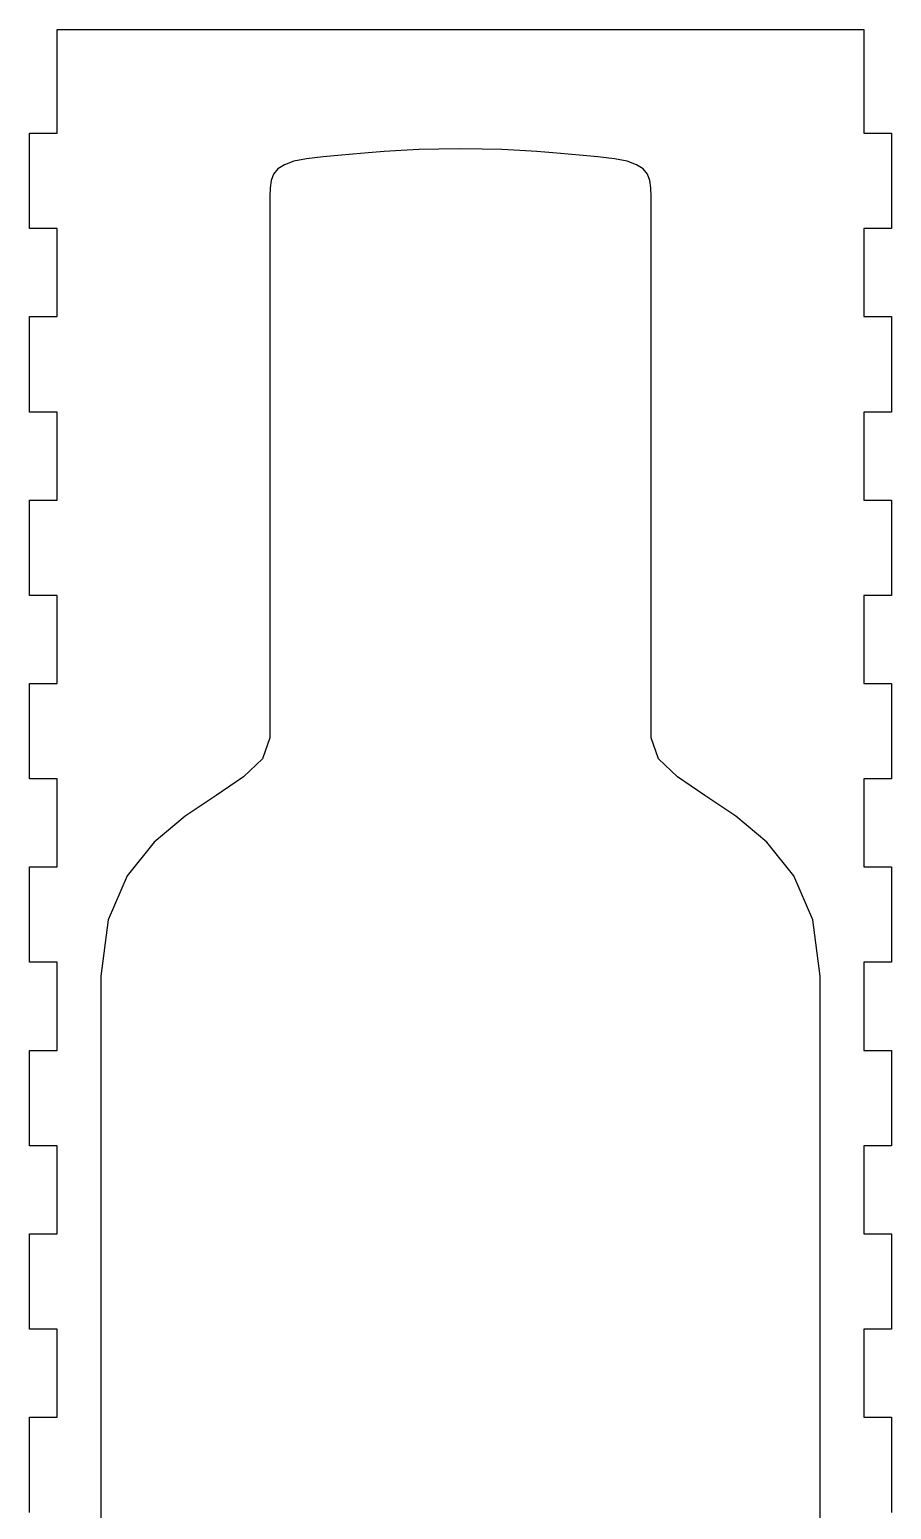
# Model space of a CAD drawing. Extents: x -338 to 50, y -399 to 300.
# Drawn here: x -240.1 to -146.1, y 138.7 to 300.1 of the extents above; entities that cross this region are included whole.
import ezdxf

# ---------------------------------------------------------------- set-up
doc = ezdxf.new("R2010")
doc.units = 0
doc.layers.add('LAYER_1', color=7, linetype='CONTINUOUS')

msp = doc.modelspace()

# ---------------------------------------------------------------- linework, layer by layer
at = {"layer": 'LAYER_1', "color": 250}
msp.add_lwpolyline([(-240.1452, 138.3602), (-240.1452, 148.7602), (-237.1452, 148.7602), (-237.1452, 158.3602), (-240.1452, 158.3602), (-240.1452, 168.7602), (-237.1452, 168.7602), (-237.1452, 178.3602), (-240.1452, 178.3602), (-240.1452, 188.7602), (-237.1452, 188.7602), (-237.1452, 198.3602), (-240.1452, 198.3602), (-240.1452, 208.7602), (-237.1452, 208.7602), (-237.1452, 218.3602), (-240.1452, 218.3602), (-240.1452, 228.7602), (-237.1452, 228.7602), (-237.1452, 238.3602), (-240.1452, 238.3602), (-240.1452, 248.7602), (-237.1452, 248.7602), (-237.1452, 258.3602), (-240.1452, 258.3602), (-240.1452, 268.7602), (-237.1452, 268.7602), (-237.1452, 278.3602), (-240.1452, 278.3602), (-240.1452, 288.7602), (-237.1452, 288.7602), (-237.1452, 300.0602), (-149.1452, 300.0602), (-149.1452, 288.7602), (-146.1452, 288.7602), (-146.1452, 278.3602), (-149.1452, 278.3602), (-149.1452, 268.7602), (-146.1452, 268.7602), (-146.1452, 258.3602), (-149.1452, 258.3602), (-149.1452, 248.7602), (-146.1452, 248.7602), (-146.1452, 238.3602), (-149.1452, 238.3602), (-149.1452, 228.7602), (-146.1452, 228.7602), (-146.1452, 218.3602), (-149.1452, 218.3602), (-149.1452, 208.7602), (-146.1452, 208.7602), (-146.1452, 198.3602), (-149.1452, 198.3602), (-149.1452, 188.7602), (-146.1452, 188.7602), (-146.1452, 178.3602), (-149.1452, 178.3602), (-149.1452, 168.7602), (-146.1452, 168.7602), (-146.1452, 158.3602), (-149.1452, 158.3602), (-149.1452, 148.7602), (-146.1452, 148.7602), (-146.1452, 138.3602)], dxfattribs=at)
at = {"layer": 'LAYER_1', "color": 20}
msp.add_lwpolyline([(-153.9076, -6.7187), (-153.9076, 196.849), (-154.6997, 203.0074), (-156.788, 207.7823), (-159.7403, 211.4495), (-163.1248, 214.2851), (-166.5092, 216.5651), (-169.4615, 218.5655), (-171.5498, 220.5624), (-172.3419, 222.8317), (-172.3419, 281.8362), (-172.3711, 282.7911), (-172.4938, 283.6065), (-172.7632, 284.2936), (-173.2321, 284.8636), (-173.9536, 285.3276), (-174.9804, 285.6967), (-176.3657, 285.9822), (-178.1624, 286.1952), (-179.7673, 286.3411), (-181.39, 286.4882), (-183.06, 286.6304), (-184.8065, 286.7618), (-186.6589, 286.8763), (-188.6466, 286.968), (-190.7989, 287.0307), (-193.1452, 287.0585), (-193.1452, 287.0585), (-195.4915, 287.0307), (-197.6438, 286.968), (-199.6315, 286.8763), (-201.484, 286.7618), (-203.2304, 286.6304), (-204.9004, 286.4882), (-206.5231, 286.3411), (-208.128, 286.1952), (-209.9247, 285.9822), (-211.31, 285.6967), (-212.3368, 285.3276), (-213.0583, 284.8636), (-213.5272, 284.2936), (-213.7966, 283.6065), (-213.9193, 282.7911), (-213.9485, 281.8362), (-213.9485, 222.8317), (-214.7406, 220.5624), (-216.8289, 218.5655), (-219.7812, 216.5651), (-223.1657, 214.2851), (-226.5501, 211.4495), (-229.5024, 207.7823), (-231.5907, 203.0074), (-232.3828, 196.849), (-232.3828, -6.7187)], dxfattribs=at)

doc.saveas('drawing.dxf')
